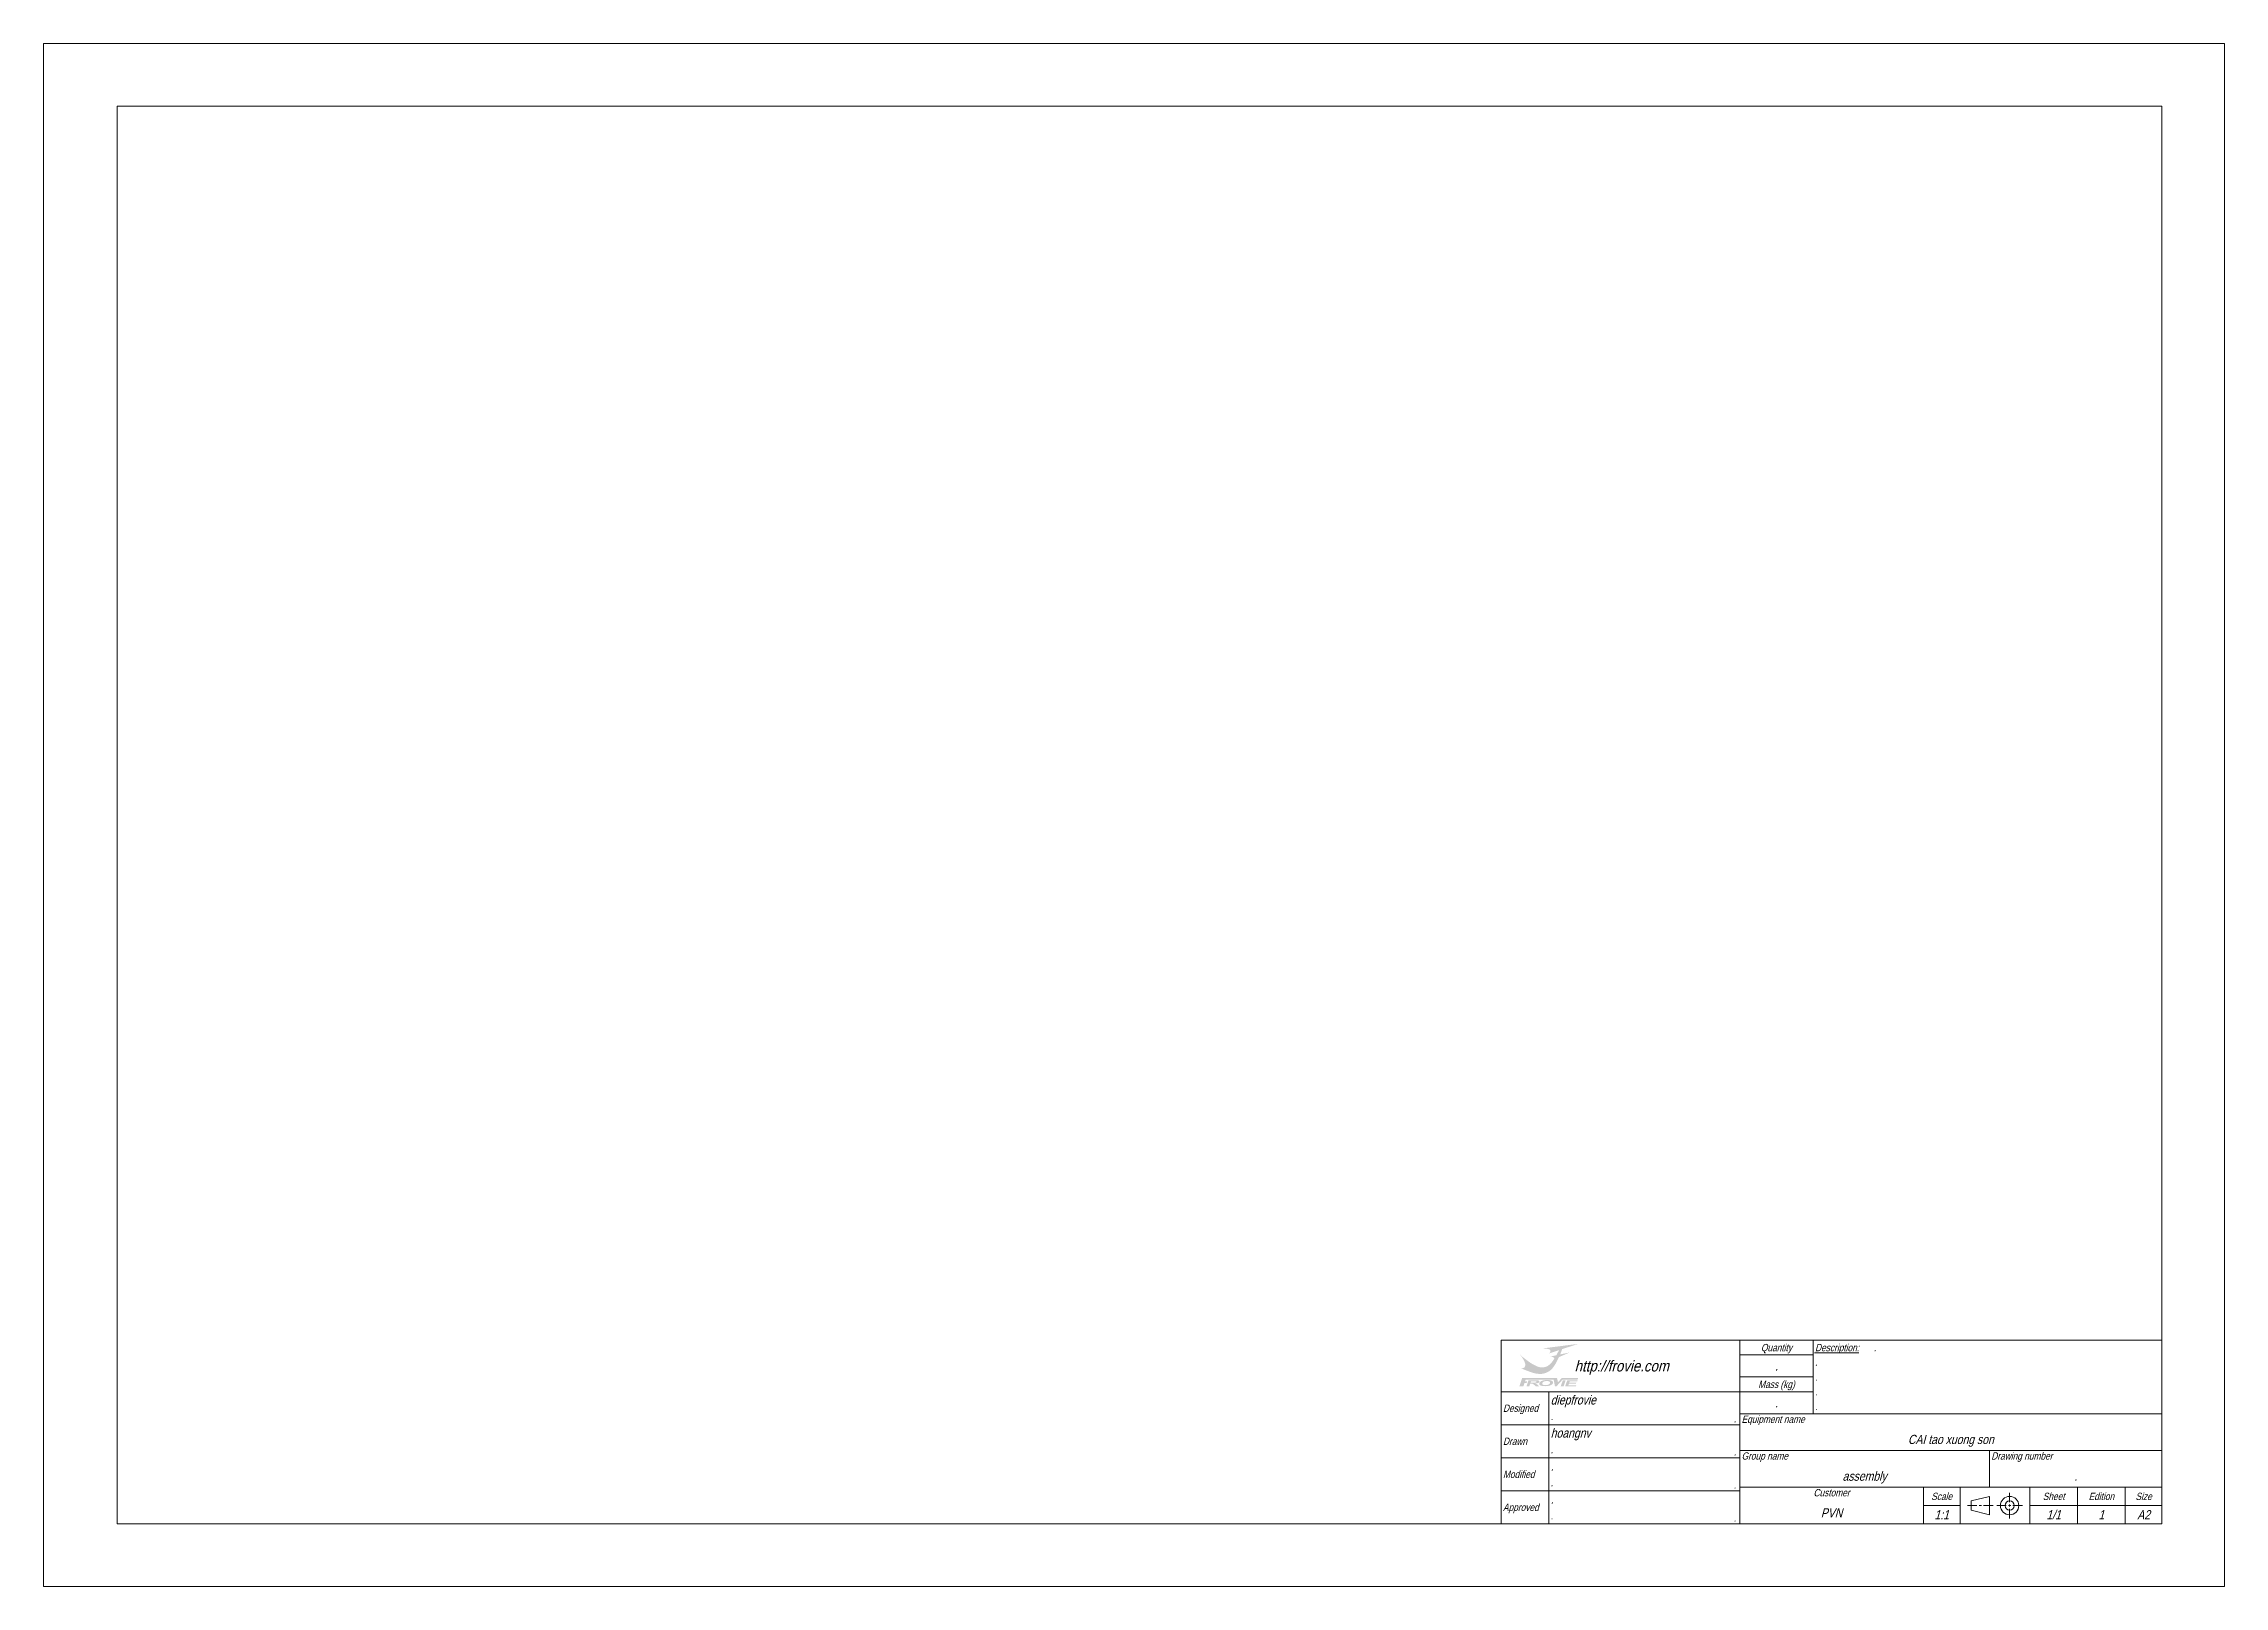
# Model space of a CAD drawing. Header units: millimetres. Extents: x 21 to 1591, y 51 to 2900.
# Drawn here: x 997 to 1591, y 845 to 1265 of the extents above; entities that cross this region are included whole.
import ezdxf
from ezdxf.enums import TextEntityAlignment as Align

# ---------------------------------------------------------------- set-up
doc = ezdxf.new("R2010")
doc.units = ezdxf.units.MM
doc.header["$LTSCALE"] = 0.5
doc.layers.get('0').update_dxf_attribs({"color": 9, "lineweight": 15})
doc.layers.get('Defpoints').update_dxf_attribs({"color": 9, "lineweight": 15})
doc.layers.add('Namebox', color=9, linetype='Continuous', lineweight=20)
doc.styles.add('Capital', font='vnfonth.shx', dxfattribs={"width": 0.9, "oblique": 15})
doc.styles.add('Longhand', font='vnfont.shx', dxfattribs={"width": 0.85, "oblique": 15})

# ---------------------------------------------------------------- blocks, each defined once
blk = doc.blocks.new('A$C22B54562')
at = {"linetype": 'Continuous', "lineweight": 0, "true_color": 0x0000fe}
h = blk.add_hatch(color=5, dxfattribs=at)
edge = h.paths.add_edge_path()
edge.add_spline(control_points=[(138.5, 108), (139.6, 110.7), (141, 114.5), (142.9, 119.5), (142.9, 119.5), (142.9, 119.5), (145.2, 126), (145.2, 126), (145.2, 126), (145.2, 126), (200, 144), (200, 144), (200, 144), (200, 144), (78.3, 128.4), (78.3, 128.4), (78.3, 128.4), (78.3, 128.4), (84.4, 128.1), (84.4, 128.1), (84.4, 128.1), (89.1, 127.8), (92.8, 127.5), (95.6, 127), (95.6, 127), (101, 126.3), (104.3, 124.2), (105.5, 120.6), (105.5, 120.6), (106.4, 118.1), (105.6, 115.7), (103, 113.3), (103, 113.3), (102.2, 112.6), (101.3, 112), (100.3, 111.3), (100.3, 111.3), (100.3, 111.3), (99, 110.7), (99, 110.7), (99, 110.7), (99, 110.7), (134.8, 122.5), (134.8, 122.5), (134.8, 122.5), (134.8, 122.5), (125.3, 105.2), (125.3, 105.2), (125.3, 105.2), (125.3, 105.2), (105.3, 100.9), (105.3, 100.9), (105.3, 100.9), (109.9, 100.8), (113.5, 99.7), (116.1, 97.5), (116.1, 97.5), (117.5, 96.4), (118.3, 95.4), (118.6, 94.3), (118.6, 94.3), (114.9, 86.9), (109.9, 80.5), (103.9, 75), (103.9, 75), (100.9, 72.2), (98.2, 70.2), (96, 68.9), (96, 68.9), (93.4, 67.2), (90, 65.9), (85.9, 64.9), (85.9, 64.9), (77.5, 62.9), (69.5, 63.5), (61.7, 66.7), (61.7, 66.7), (53.9, 69.9), (46.3, 73.8), (38.8, 78.5), (38.8, 78.5), (38.8, 78.5), (30, 84.6), (30, 84.6), (30, 84.6), (16.3, 94.7), (6.5, 102.6), (0.7, 108.2), (0.7, 108.2), (4.1, 104.7), (7.5, 100.4), (10.8, 95.1), (10.8, 95.1), (13.1, 91.5), (14.8, 88.6), (15.8, 86.4), (15.8, 86.4), (17.3, 83.1), (18.2, 80.7), (18.6, 79.4), (18.6, 79.4), (19.9, 75), (19.9, 71.1), (18.9, 67.6), (18.9, 67.6), (17.8, 64.1), (15.2, 61.9), (11, 60.9), (11, 60.9), (9.7, 60.6), (8.3, 60.5), (6.9, 60.5), (6.9, 60.5), (6.9, 60.5), (5, 60.6), (5, 60.6), (5, 60.6), (5, 60.6), (29.6, 51.1), (29.6, 51.1), (29.6, 51.1), (36.9, 48.3), (43.4, 46.1), (49.2, 44.5), (49.2, 44.5), (53.7, 43.3), (57.7, 42.5), (61.4, 42.2), (61.4, 42.2), (64, 41.9), (67.4, 41.7), (71.4, 41.7), (71.4, 41.7), (77.3, 41.7), (83.6, 42.9), (90.3, 45.5), (90.3, 45.5), (95.5, 47.5), (100.3, 50.2), (104.6, 53.6), (104.6, 53.6), (107.9, 55.9), (111.3, 59.6), (115, 64.5), (115, 64.5), (117.3, 67.6), (119.5, 70.7), (121.5, 74.1), (121.5, 74.1), (123.1, 76.6), (127.4, 84.9), (134.4, 99), (134.4, 99), (134.4, 99), (171.1, 114.7), (171.1, 114.7), (171.1, 114.7), (171.1, 114.7), (138.5, 108), (138.5, 108)], knot_values=[0, 0, 0, 0, 0.025, 0.025, 0.025, 0.025, 0.05, 0.05, 0.05, 0.05, 0.075, 0.075, 0.075, 0.075, 0.1, 0.1, 0.1, 0.1, 0.125, 0.125, 0.125, 0.125, 0.15, 0.15, 0.15, 0.15, 0.175, 0.175, 0.175, 0.175, 0.2, 0.2, 0.2, 0.2, 0.225, 0.225, 0.225, 0.225, 0.25, 0.25, 0.25, 0.25, 0.275, 0.275, 0.275, 0.275, 0.3, 0.3, 0.3, 0.3, 0.325, 0.325, 0.325, 0.325, 0.35, 0.35, 0.35, 0.35, 0.375, 0.375, 0.375, 0.375, 0.4, 0.4, 0.4, 0.4, 0.425, 0.425, 0.425, 0.425, 0.45, 0.45, 0.45, 0.45, 0.475, 0.475, 0.475, 0.475, 0.5, 0.5, 0.5, 0.5, 0.525, 0.525, 0.525, 0.525, 0.55, 0.55, 0.55, 0.55, 0.575, 0.575, 0.575, 0.575, 0.6, 0.6, 0.6, 0.6, 0.625, 0.625, 0.625, 0.625, 0.65, 0.65, 0.65, 0.65, 0.675, 0.675, 0.675, 0.675, 0.7, 0.7, 0.7, 0.7, 0.725, 0.725, 0.725, 0.725, 0.75, 0.75, 0.75, 0.75, 0.775, 0.775, 0.775, 0.775, 0.8, 0.8, 0.8, 0.8, 0.825, 0.825, 0.825, 0.825, 0.85, 0.85, 0.85, 0.85, 0.875, 0.875, 0.875, 0.875, 0.9, 0.9, 0.9, 0.9, 0.925, 0.925, 0.925, 0.925, 0.95, 0.95, 0.95, 0.95, 0.975, 0.975, 0.975, 0.975, 1, 1, 1, 1], degree=3, periodic=0)
at = {"linetype": 'Continuous', "lineweight": 0, "true_color": 0xfe0000}
h = blk.add_hatch(color=1, dxfattribs=at)
edge = h.paths.add_edge_path()
edge.add_spline(control_points=[(138.7, 115.8), (138.7, 115.8), (143.5, 128), (143.5, 128), (143.5, 128), (143.5, 128), (173, 137.7), (173, 137.7), (173, 137.7), (173, 137.7), (99.9, 128.4), (99.9, 128.4), (99.9, 128.4), (104.6, 126.7), (107.3, 124.2), (108.1, 120.9), (108.1, 120.9), (108.5, 119.2), (108.3, 117.5), (107.7, 116), (107.7, 116), (128.5, 122.9), (139, 126.4), (139, 126.5), (139, 126.5), (134.8, 117.7), (129.7, 108.1), (123.8, 97.8), (123.8, 97.8), (117.8, 87.5), (113.3, 80.5), (110.2, 76.9), (110.2, 76.9), (106.3, 72.1), (101.4, 68.3), (95.7, 65.4), (95.7, 65.4), (88, 61.4), (79.9, 59.8), (71.3, 60.5), (71.3, 60.5), (63.3, 61.2), (52, 66), (37.5, 74.8), (37.5, 74.8), (33.1, 77.6), (28.5, 80.5), (23.8, 83.8), (23.8, 83.8), (23.8, 83.8), (18.3, 87.8), (18.3, 87.8), (18.3, 87.8), (18.3, 87.8), (20.8, 81.8), (20.8, 81.8), (20.8, 81.8), (22.4, 77.3), (23.2, 73.6), (23.1, 70.6), (23.1, 70.6), (23, 68.1), (22.1, 65.4), (20.2, 62.8), (20.2, 62.8), (19.3, 61.5), (18.4, 60.5), (17.5, 59.8), (17.5, 59.8), (17.5, 59.8), (19.9, 58.7), (19.9, 58.7), (19.9, 58.7), (22.7, 57.5), (27.1, 55.7), (33, 53.5), (33, 53.5), (38, 51.6), (41.5, 50.3), (43.2, 49.7), (43.2, 49.7), (46.6, 48.4), (49.8, 47.5), (52.9, 46.8), (52.9, 46.8), (60, 45.1), (66.6, 44.4), (72.7, 44.6), (72.7, 44.6), (85.6, 45.2), (96.8, 50.1), (106.3, 59.3), (106.3, 59.3), (112.8, 65.7), (119.4, 75.3), (126.1, 88.4), (126.1, 88.4), (130.5, 96.9), (134.7, 106), (138.7, 115.8)], knot_values=[0, 0, 0, 0, 0.04, 0.04, 0.04, 0.04, 0.08, 0.08, 0.08, 0.08, 0.12, 0.12, 0.12, 0.12, 0.16, 0.16, 0.16, 0.16, 0.2, 0.2, 0.2, 0.2, 0.24, 0.24, 0.24, 0.24, 0.28, 0.28, 0.28, 0.28, 0.32, 0.32, 0.32, 0.32, 0.36, 0.36, 0.36, 0.36, 0.4, 0.4, 0.4, 0.4, 0.44, 0.44, 0.44, 0.44, 0.48, 0.48, 0.48, 0.48, 0.52, 0.52, 0.52, 0.52, 0.56, 0.56, 0.56, 0.56, 0.6, 0.6, 0.6, 0.6, 0.64, 0.64, 0.64, 0.64, 0.68, 0.68, 0.68, 0.68, 0.72, 0.72, 0.72, 0.72, 0.76, 0.76, 0.76, 0.76, 0.8, 0.8, 0.8, 0.8, 0.84, 0.84, 0.84, 0.84, 0.88, 0.88, 0.88, 0.88, 0.92, 0.92, 0.92, 0.92, 0.96, 0.96, 0.96, 0.96, 1, 1, 1, 1], degree=3, periodic=0)
edge = h.paths.add_edge_path(flags=17)
edge.add_spline(control_points=[(120, 96.3), (120, 96.3), (123.8, 102.9), (123.8, 102.9), (123.8, 102.9), (123.8, 102.9), (113.9, 100.9), (113.9, 100.9), (113.9, 100.9), (116.2, 100.3), (117.9, 99.4), (119, 98.1), (119, 98.1), (119.5, 97.5), (119.9, 96.9), (120, 96.3)], knot_values=[0, 0, 0, 0, 0.25, 0.25, 0.25, 0.25, 0.5, 0.5, 0.5, 0.5, 0.75, 0.75, 0.75, 0.75, 1, 1, 1, 1], degree=3, periodic=0)
edge = h.paths.add_edge_path(flags=17)
edge.add_spline(control_points=[(137.4, 105.8), (137.4, 105.8), (152.1, 108.9), (152.1, 108.9), (152.1, 108.9), (152.1, 108.9), (135.7, 101.9), (135.7, 101.9), (135.7, 101.9), (135.7, 101.9), (137.4, 105.8), (137.4, 105.8)], knot_values=[0, 0, 0, 0, 0.333333, 0.333333, 0.333333, 0.333333, 0.666667, 0.666667, 0.666667, 0.666667, 1, 1, 1, 1], degree=3, periodic=0)
at = {"linetype": 'Continuous', "lineweight": 0, "true_color": 0x0000fe}
h = blk.add_hatch(color=5, dxfattribs=at)
edge = h.paths.add_edge_path()
edge.add_spline(control_points=[(198.1, 22.5), (198.1, 22.5), (199.9, 27.8), (199.9, 27.8), (199.9, 27.8), (199.9, 27.8), (144.1, 27.8), (144.1, 27.8), (144.1, 27.8), (144.1, 27.8), (131, 13.4), (131, 13.4), (131, 13.4), (131, 13.4), (127.9, 27.8), (127.9, 27.8), (127.9, 27.8), (127.9, 27.8), (9.2, 27.8), (9.2, 27.8), (9.2, 27.8), (9.2, 27.8), (0, 0), (0, 0), (0, 0), (0, 0), (13.5, 0), (13.5, 0), (13.5, 0), (13.5, 0), (16.9, 10.3), (16.9, 10.3), (16.9, 10.3), (16.9, 10.3), (23.9, 10.3), (23.9, 10.3), (23.9, 10.3), (23.9, 10.3), (25.9, 16), (25.9, 16), (25.9, 16), (25.9, 16), (18.9, 16), (18.9, 16), (18.9, 16), (18.9, 16), (21, 22.4), (21, 22.4), (21, 22.4), (21, 22.4), (116.1, 22.3), (116.1, 22.3), (116.1, 22.3), (116.1, 22.3), (120.8, 0), (120.8, 0), (120.8, 0), (120.8, 0), (126.5, 0), (126.5, 0), (126.5, 0), (126.5, 0), (146.8, 22.4), (146.8, 22.4), (146.8, 22.4), (146.8, 22.4), (198.1, 22.5), (198.1, 22.5)], knot_values=[0, 0, 0, 0, 0.058824, 0.058824, 0.058824, 0.058824, 0.117647, 0.117647, 0.117647, 0.117647, 0.176471, 0.176471, 0.176471, 0.176471, 0.235294, 0.235294, 0.235294, 0.235294, 0.294118, 0.294118, 0.294118, 0.294118, 0.352941, 0.352941, 0.352941, 0.352941, 0.411765, 0.411765, 0.411765, 0.411765, 0.470588, 0.470588, 0.470588, 0.470588, 0.529412, 0.529412, 0.529412, 0.529412, 0.588235, 0.588235, 0.588235, 0.588235, 0.647059, 0.647059, 0.647059, 0.647059, 0.705882, 0.705882, 0.705882, 0.705882, 0.764706, 0.764706, 0.764706, 0.764706, 0.823529, 0.823529, 0.823529, 0.823529, 0.882353, 0.882353, 0.882353, 0.882353, 0.941176, 0.941176, 0.941176, 0.941176, 1, 1, 1, 1], degree=3, periodic=0)
at = {"linetype": 'Continuous', "lineweight": 0, "true_color": 0xfe0000}
h = blk.add_hatch(color=1, dxfattribs=at)
edge = h.paths.add_edge_path()
edge.add_spline(control_points=[(23.9, 0), (23.9, 0), (30.8, 20.3), (30.8, 20.3), (30.8, 20.3), (30.8, 20.3), (51.1, 20.3), (51.1, 20.3), (51.1, 20.3), (56.2, 20.3), (59.9, 20.2), (62, 19.8), (62, 19.8), (64.2, 19.4), (65.9, 18.8), (67, 17.9), (67, 17.9), (68, 16.9), (68.4, 15.8), (68, 14.6), (68, 14.6), (67.5, 13.1), (66, 11.9), (63.5, 10.9), (63.5, 10.9), (61.1, 9.9), (57.7, 9.2), (53.4, 9), (53.4, 9), (55.3, 8.5), (56.9, 7.9), (58, 7.3), (58, 7.3), (59.2, 6.7), (60.6, 5.6), (62.4, 4), (62.4, 4), (62.4, 4), (66.9, 0), (66.9, 0), (66.9, 0), (66.9, 0), (55.4, 0), (55.4, 0), (55.4, 0), (55.4, 0), (49.9, 4.4), (49.9, 4.4), (49.9, 4.4), (47.9, 6), (46.6, 7), (45.8, 7.4), (45.8, 7.4), (45, 7.8), (44.1, 8.1), (43.2, 8.3), (43.2, 8.3), (42.2, 8.4), (40.6, 8.5), (38.4, 8.5), (38.4, 8.5), (38.4, 8.5), (36.4, 8.5), (36.4, 8.5), (36.4, 8.5), (36.4, 8.5), (33.6, 0), (33.6, 0), (33.6, 0), (33.6, 0), (23.9, 0), (23.9, 0)], knot_values=[0, 0, 0, 0, 0.055556, 0.055556, 0.055556, 0.055556, 0.111111, 0.111111, 0.111111, 0.111111, 0.166667, 0.166667, 0.166667, 0.166667, 0.222222, 0.222222, 0.222222, 0.222222, 0.277778, 0.277778, 0.277778, 0.277778, 0.333333, 0.333333, 0.333333, 0.333333, 0.388889, 0.388889, 0.388889, 0.388889, 0.444444, 0.444444, 0.444444, 0.444444, 0.5, 0.5, 0.5, 0.5, 0.555556, 0.555556, 0.555556, 0.555556, 0.611111, 0.611111, 0.611111, 0.611111, 0.666667, 0.666667, 0.666667, 0.666667, 0.722222, 0.722222, 0.722222, 0.722222, 0.777778, 0.777778, 0.777778, 0.777778, 0.833333, 0.833333, 0.833333, 0.833333, 0.888889, 0.888889, 0.888889, 0.888889, 0.944444, 0.944444, 0.944444, 0.944444, 1, 1, 1, 1], degree=3, periodic=0)
edge = h.paths.add_edge_path(flags=16)
edge.add_spline(control_points=[(37.5, 11.7), (37.5, 11.7), (44.7, 11.7), (44.7, 11.7), (44.7, 11.7), (49.3, 11.7), (52.2, 11.8), (53.4, 12), (53.4, 12), (54.6, 12.2), (55.6, 12.4), (56.4, 12.9), (56.4, 12.9), (57.2, 13.3), (57.7, 13.8), (57.9, 14.4), (57.9, 14.4), (58.2, 15.1), (57.9, 15.6), (57.2, 16), (57.2, 16), (56.5, 16.5), (55.4, 16.7), (53.8, 16.8), (53.8, 16.8), (53.1, 16.9), (50.7, 16.9), (46.8, 16.9), (46.8, 16.9), (46.8, 16.9), (39.3, 16.9), (39.3, 16.9), (39.3, 16.9), (39.3, 16.9), (37.5, 11.7), (37.5, 11.7)], knot_values=[0, 0, 0, 0, 0.111111, 0.111111, 0.111111, 0.111111, 0.222222, 0.222222, 0.222222, 0.222222, 0.333333, 0.333333, 0.333333, 0.333333, 0.444444, 0.444444, 0.444444, 0.444444, 0.555556, 0.555556, 0.555556, 0.555556, 0.666667, 0.666667, 0.666667, 0.666667, 0.777778, 0.777778, 0.777778, 0.777778, 0.888889, 0.888889, 0.888889, 0.888889, 1, 1, 1, 1], degree=3, periodic=0)
edge = h.paths.add_edge_path()
edge.add_spline(control_points=[(67.5, 10.4), (68.2, 12.5), (69.5, 14.2), (71.4, 15.6), (71.4, 15.6), (72.9, 16.7), (74.7, 17.6), (76.8, 18.4), (76.8, 18.4), (79, 19.2), (81.2, 19.8), (83.6, 20.2), (83.6, 20.2), (86.8, 20.8), (90.3, 21), (94.2, 21), (94.2, 21), (101.3, 21), (106.6, 20.1), (110.2, 18.3), (110.2, 18.3), (113.8, 16.4), (115, 13.8), (113.9, 10.5), (113.9, 10.5), (112.8, 7.2), (109.9, 4.6), (105, 2.8), (105, 2.8), (100.2, 0.9), (94.3, 0), (87.3, 0), (87.3, 0), (80.2, 0), (74.8, 0.9), (71.2, 2.8), (71.2, 2.8), (67.6, 4.6), (66.4, 7.2), (67.5, 10.4)], knot_values=[0, 0, 0, 0, 0.1, 0.1, 0.1, 0.1, 0.2, 0.2, 0.2, 0.2, 0.3, 0.3, 0.3, 0.3, 0.4, 0.4, 0.4, 0.4, 0.5, 0.5, 0.5, 0.5, 0.6, 0.6, 0.6, 0.6, 0.7, 0.7, 0.7, 0.7, 0.8, 0.8, 0.8, 0.8, 0.9, 0.9, 0.9, 0.9, 1, 1, 1, 1], degree=3, periodic=0)
edge = h.paths.add_edge_path(flags=16)
edge.add_spline(control_points=[(77.5, 10.5), (76.7, 8.2), (77.4, 6.5), (79.5, 5.3), (79.5, 5.3), (81.6, 4.1), (84.6, 3.5), (88.4, 3.5), (88.4, 3.5), (92.3, 3.5), (95.6, 4.1), (98.5, 5.3), (98.5, 5.3), (101.3, 6.5), (103.2, 8.2), (104, 10.6), (104, 10.6), (104.8, 12.9), (104.1, 14.7), (102.1, 15.8), (102.1, 15.8), (100.1, 17), (97.1, 17.5), (93.1, 17.5), (93.1, 17.5), (89.1, 17.5), (85.7, 16.9), (82.9, 15.8), (82.9, 15.8), (80.1, 14.6), (78.3, 12.9), (77.5, 10.5)], knot_values=[0, 0, 0, 0, 0.125, 0.125, 0.125, 0.125, 0.25, 0.25, 0.25, 0.25, 0.375, 0.375, 0.375, 0.375, 0.5, 0.5, 0.5, 0.5, 0.625, 0.625, 0.625, 0.625, 0.75, 0.75, 0.75, 0.75, 0.875, 0.875, 0.875, 0.875, 1, 1, 1, 1], degree=3, periodic=0)
edge = h.paths.add_edge_path()
edge.add_spline(control_points=[(140.7, 0), (140.7, 0), (147.6, 20.4), (147.6, 20.4), (147.6, 20.4), (147.6, 20.4), (157.2, 20.4), (157.2, 20.4), (157.2, 20.4), (157.2, 20.4), (150.4, 0), (150.4, 0), (150.4, 0), (150.4, 0), (140.7, 0), (140.7, 0)], knot_values=[0, 0, 0, 0, 0.25, 0.25, 0.25, 0.25, 0.5, 0.5, 0.5, 0.5, 0.75, 0.75, 0.75, 0.75, 1, 1, 1, 1], degree=3, periodic=0)
edge = h.paths.add_edge_path()
edge.add_spline(control_points=[(155.8, 0), (155.8, 0), (162.7, 20.3), (162.7, 20.3), (162.7, 20.3), (162.7, 20.3), (198.1, 20.3), (198.1, 20.3), (198.1, 20.3), (198.1, 20.3), (197, 16.9), (197, 16.9), (197, 16.9), (197, 16.9), (171.2, 16.9), (171.2, 16.9), (171.2, 16.9), (171.2, 16.9), (169.7, 12.4), (169.7, 12.4), (169.7, 12.4), (169.7, 12.4), (193.7, 12.4), (193.7, 12.4), (193.7, 12.4), (193.7, 12.4), (192.5, 9), (192.5, 9), (192.5, 9), (192.5, 9), (168.5, 9), (168.5, 9), (168.5, 9), (168.5, 9), (166.6, 3.4), (166.6, 3.4), (166.6, 3.4), (166.6, 3.4), (193.4, 3.4), (193.4, 3.4), (193.4, 3.4), (193.4, 3.4), (192.2, 0), (192.2, 0), (192.2, 0), (192.2, 0), (155.8, 0), (155.8, 0)], knot_values=[0, 0, 0, 0, 0.083333, 0.083333, 0.083333, 0.083333, 0.166667, 0.166667, 0.166667, 0.166667, 0.25, 0.25, 0.25, 0.25, 0.333333, 0.333333, 0.333333, 0.333333, 0.416667, 0.416667, 0.416667, 0.416667, 0.5, 0.5, 0.5, 0.5, 0.583333, 0.583333, 0.583333, 0.583333, 0.666667, 0.666667, 0.666667, 0.666667, 0.75, 0.75, 0.75, 0.75, 0.833333, 0.833333, 0.833333, 0.833333, 0.916667, 0.916667, 0.916667, 0.916667, 1, 1, 1, 1], degree=3, periodic=0)

msp = doc.modelspace()

# ---------------------------------------------------------------- linework, layer by layer
at = {"color": 7, "ltscale": 0.5}
msp.add_lwpolyline([(1017.2763, 862.2231), (1574.2763, 862.2231), (1574.2763, 1248.2231), (1017.2763, 1248.2231)], close=True, dxfattribs=at)
at = {"layer": 'Defpoints', "ltscale": 0.5}
msp.add_lwpolyline([(997.2763, 845.2231), (1591.2763, 845.2231), (1591.2763, 1265.2231), (997.2763, 1265.2231)], close=True, dxfattribs=at)
at = {"layer": 'Namebox', "color": 7}
for p, q in [((1459.2763, 862.2231), (1459.2763, 912.2231)), ((1479.2763, 892.2231), (1479.2763, 912.2231)), ((1394.2763, 898.2231), (1459.2763, 898.2231)), ((1459.2763, 902.2231), (1479.2763, 902.2231)), ((1574.2763, 892.2231), (1459.2763, 892.2231)), ((1574.2763, 872.2231), (1459.2763, 872.2231)), ((1509.2763, 872.2231), (1509.2763, 862.2231)), ((1519.2763, 872.2231), (1519.2763, 862.2231)), ((1538.2763, 872.2231), (1538.2763, 862.2231)), ((1551.2763, 872.2231), (1551.2763, 862.2231)), ((1564.2763, 872.2231), (1564.2763, 862.2231))]:
    msp.add_line(p, q, dxfattribs=at)
at = {"layer": 'Namebox', "color": 5}
for p, q in [((1459.2763, 908.2231), (1479.2763, 908.2231)), ((1407.2763, 898.2231), (1407.2763, 862.2231)), ((1459.2763, 898.2231), (1479.2763, 898.2231)), ((1394.2763, 889.2231), (1459.2763, 889.2231)), ((1394.2763, 880.2231), (1459.2763, 880.2231)), ((1574.2763, 882.2231), (1459.2763, 882.2231)), ((1527.2763, 872.2231), (1527.2763, 882.2231)), ((1394.2763, 871.2231), (1459.2763, 871.2231)), ((1509.2763, 867.2231), (1519.2763, 867.2231)), ((1538.2763, 867.2231), (1574.2763, 867.2231))]:
    msp.add_line(p, q, dxfattribs=at)
at = {"layer": 'Namebox'}
for p, q in [((1522.2763, 868.4731), (1527.2763, 869.7231)), ((1522.2763, 865.9731), (1522.2763, 868.4731)), ((1527.2763, 864.7231), (1527.2763, 869.7231)), ((1522.2763, 865.9731), (1527.2763, 864.7231))]:
    msp.add_line(p, q, dxfattribs=at)
at = {"layer": 'Namebox', "color": 1}
for p, q in [((1532.7763, 868.1231), (1532.7763, 870.7231)), ((1532.7763, 866.9231), (1532.7763, 867.5231)), ((1521.2763, 867.2231), (1523.8763, 867.2231)), ((1524.4763, 867.2231), (1525.0763, 867.2231)), ((1525.6763, 867.2231), (1528.2763, 867.2231)), ((1529.2763, 867.2231), (1531.8763, 867.2231)), ((1532.4763, 867.2231), (1533.0763, 867.2231)), ((1532.7763, 863.7231), (1532.7763, 866.3231)), ((1533.6763, 867.2231), (1536.2763, 867.2231))]:
    msp.add_line(p, q, dxfattribs=at)
at = {"layer": 'Namebox', "color": 7, "ltscale": 0.5}
msp.add_lwpolyline([(1394.2763, 912.2231), (1574.2763, 912.2231), (1574.2763, 862.2231), (1394.2763, 862.2231)], close=True, dxfattribs=at)
at = {"layer": 'Namebox'}
for radius in [2.5, 1.25]:
    msp.add_circle((1532.7763, 867.2231), radius, dxfattribs=at)

# ---------------------------------------------------------------- block references
at = {"layer": 'Namebox', "linetype": 'Continuous', "lineweight": 0, "xscale": 0.0799999999999983, "yscale": 0.0799999999999983, "zscale": 0.0799999999999983}
msp.add_blockref('A$C22B54562', (1399.2763, 899.7231), dxfattribs=at)

# ---------------------------------------------------------------- texts
at = {"layer": 'Namebox', "color": 4, "style": 'Longhand', "oblique": 15, "width": 0.85}
for s, p in [('Quantity', (1469.2763, 910.2231)), ('Mass (kg)', (1469.2763, 900.2231)), ('Scale', (1514.2763, 869.7231)), ('Sheet', (1544.7763, 869.7231)), ('Edition', (1557.7763, 869.7231)), ('Size', (1569.2763, 869.7231))]:
    msp.add_text(s, height=2, dxfattribs=at).set_placement(p, align=Align.MIDDLE_CENTER)
for s, p in [('%%UDescription:', (1479.7763, 911.2231)), ('Equipment name', (1459.7763, 891.7231)), ('Group name', (1459.7763, 881.7231)), ('Drawing number', (1527.7763, 881.7231))]:
    msp.add_text(s, height=2, dxfattribs=at).set_placement(p, align=Align.TOP_LEFT)
at = {"layer": 'Namebox', "color": 10, "style": 'Longhand', "oblique": 15, "width": 0.85}
for p in [(1495.7763, 911.2231), (1479.7763, 907.2231), (1479.7763, 903.2231), (1479.7763, 899.2231), (1479.7763, 895.2231)]:
    msp.add_text('.', height=2, dxfattribs=at).set_placement(p, align=Align.TOP_LEFT)
at = {"layer": 'Namebox', "color": 4, "style": 'Longhand', "oblique": 15}
for s, height, width, p in [('http://frovie.com', 3, 0.9, (1414.2763, 905.2231)), ('Designed', 2, 0.85, (1394.7763, 893.7231)), ('Drawn', 2, 0.85, (1394.7763, 884.7231)), ('.', 2, 0.85, (1407.7763, 891.4731)), ('.', 2, 0.85, (1407.7763, 882.4731)), ('Modified', 2, 0.85, (1394.7763, 875.7231)), ('Approved', 2, 0.85, (1394.7763, 866.7231)), ('.', 2, 0.85, (1407.7763, 873.4731)), ('.', 2, 0.85, (1407.7763, 864.4731))]:
    msp.add_text(s, height=height, dxfattribs=dict(at, width=width)).set_placement(p, align=Align.MIDDLE_LEFT)
at = {"layer": 'Namebox', "color": 10, "style": 'Longhand', "oblique": 15, "width": 0.85}
for s, p in [('.', (1469.2763, 905.2231)), ('.', (1469.2763, 895.2231)), ('1:1', (1514.2763, 864.7231)), ('1/1', (1544.7763, 864.7231)), ('1', (1557.7763, 864.7231)), ('A2', (1569.2763, 864.7231))]:
    msp.add_text(s, height=2.5, dxfattribs=at).set_placement(p, align=Align.MIDDLE_CENTER)
for s, p in [('diepfrovie', (1407.7763, 895.9731)), ('hoangnv', (1407.7763, 886.9731)), ('.', (1407.7763, 877.9731)), ('.', (1407.7763, 868.9731))]:
    msp.add_text(s, height=2.5, dxfattribs=at).set_placement(p, align=Align.MIDDLE_LEFT)
at = {"layer": 'Namebox', "color": 4, "style": 'Longhand', "oblique": 15, "width": 0.85}
for p in [(1458.2763, 889.2231), (1458.2763, 880.2231), (1458.2763, 871.2231), (1458.2763, 862.2231)]:
    msp.add_text('.', height=2, dxfattribs=at).set_placement(p, align=Align.BOTTOM_RIGHT)
at = {"layer": 'Namebox', "color": 10, "style": 'Capital', "oblique": 15, "width": 0.85}
for s, p in [('CAI tao xuong son', (1516.7763, 883.2231)), ('assembly', (1493.2763, 873.2231)), ('.', (1550.7763, 873.2231))]:
    msp.add_text(s, height=2.5, dxfattribs=at).set_placement(p, align=Align.BOTTOM_CENTER)
at = {"layer": 'Namebox', "color": 4, "style": 'Longhand', "oblique": 15, "width": 0.85}
msp.add_text('Customer', height=2, dxfattribs=at).set_placement((1484.2763, 871.7231), align=Align.TOP_CENTER)
at = {"layer": 'Namebox', "color": 6, "style": 'Capital', "oblique": 15, "width": 0.85}
msp.add_text('PVN', height=2.5, dxfattribs=at).set_placement((1484.2763, 863.2231), align=Align.BOTTOM_CENTER)

doc.saveas('drawing.dxf')
